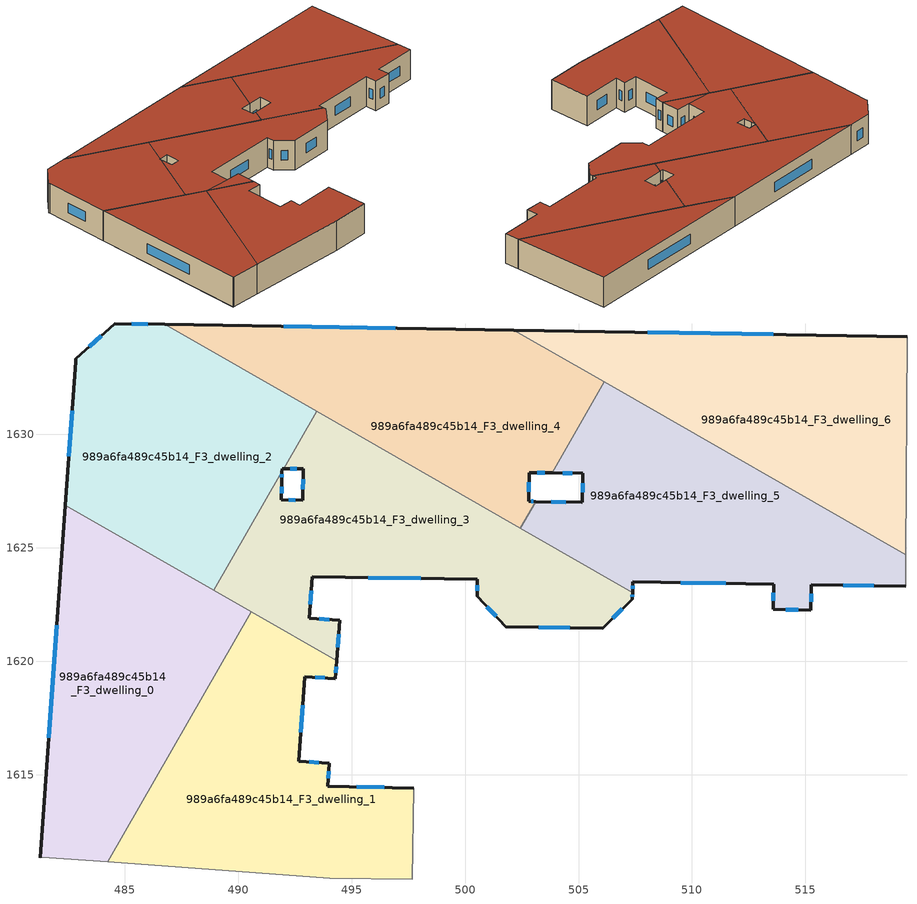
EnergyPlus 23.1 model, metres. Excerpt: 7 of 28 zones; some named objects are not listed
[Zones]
989a6fa489c45b14_F3_dwelling_0
 floor to 989a6fa489c45b14_F2_dwelling_0 (EU_floor_Construction): 488.92,1623.12 484.25,1611.15 481.33,1611.36 481.26,1611.34 482.38,1626.88 z9; 490.58,1622.17 484.25,1611.15 488.92,1623.12 z9
 wall outside (EU_wall_Construction): 482.38,1626.88 481.26,1611.34 z9:12
 wall adiabatic (EU_wall_Construction): 481.26,1611.34 481.33,1611.36 484.25,1611.15 z9:12
 wall to 989a6fa489c45b14_F3_dwelling_1 (EU_wall_Construction): 484.25,1611.15 490.58,1622.17 z9:12
 wall to 989a6fa489c45b14_F3_dwelling_2 (EU_wall_Construction): 488.92,1623.13 482.38,1626.88 z9:12
 wall to 989a6fa489c45b14_F3_dwelling_3 (EU_wall_Construction): 490.58,1622.17 488.92,1623.13 z9:12
 window (EU_Window_Construction): 482,1621.59 481.64,1616.63 z10.02:10.98
 roof outside (EU_roof_Construction): 484.25,1611.15 490.58,1622.17 482.38,1626.88 481.26,1611.34 481.33,1611.36 z12
989a6fa489c45b14_F3_dwelling_1
 floor to 989a6fa489c45b14_F2_dwelling_1 (EU_floor_Construction): 494.34,1620.02 494.28,1619.23 492.94,1619.33 492.66,1615.59 494.01,1615.49 493.94,1614.49 497.74,1614.41 497.67,1610.38 494.04,1610.43 484.25,1611.15 490.58,1622.17 z9
 wall outside (EU_wall_Construction): 497.74,1614.41 493.94,1614.49 494.01,1615.49 492.66,1615.59 492.94,1619.33 494.28,1619.23 494.34,1620.02 z9:12
 wall adiabatic (EU_wall_Construction): 484.25,1611.15 494.04,1610.43 497.67,1610.38 497.74,1614.41 z9:12
 wall to 989a6fa489c45b14_F3_dwelling_3 (EU_wall_Construction): 494.34,1620.02 490.58,1622.17 z9:12
 window (EU_Window_Construction): 493.39,1619.29 493.82,1619.26 / 492.76,1616.86 492.84,1618.05 / 493.55,1615.53 493.12,1615.56 / 493.96,1614.83 493.99,1615.15 / 496.44,1614.44 495.23,1614.46 / 494.3,1619.5 494.32,1619.75 z10.02:10.98
 roof outside (EU_roof_Construction): 497.67,1610.38 497.74,1614.41 493.94,1614.49 494.01,1615.49 492.66,1615.59 492.94,1619.33 494.28,1619.23 494.34,1620.02 490.58,1622.17 484.25,1611.15 494.04,1610.43 z12
989a6fa489c45b14_F3_dwelling_2
 floor to 989a6fa489c45b14_F2_dwelling_2 (EU_floor_Construction): 493.45,1631.02 492,1628.5 491.93,1628.5 491.92,1628.36 488.92,1623.13 482.38,1626.88 482.83,1633.21 482.84,1633.34 484.55,1634.89 486.77,1634.85 z9
 wall outside (EU_wall_Construction): 486.77,1634.85 484.55,1634.89 482.84,1633.34 482.83,1633.21 482.38,1626.88 / 491.93,1628.36 491.93,1628.5 492,1628.5 z9:12
 wall to 989a6fa489c45b14_F3_dwelling_3 (EU_wall_Construction): 492,1628.5 493.45,1631.02 / 488.92,1623.12 491.93,1628.36 z9:12
 wall to 989a6fa489c45b14_F3_dwelling_4 (EU_wall_Construction): 493.45,1631.02 486.77,1634.85 z9:12
 window (EU_Window_Construction): 483.97,1634.36 483.42,1633.87 / 486.01,1634.86 485.3,1634.87 / 482.68,1631.05 482.53,1629.03 z10.02:10.98
 roof outside (EU_roof_Construction): 488.92,1623.13 491.92,1628.36 491.93,1628.5 492,1628.5 493.45,1631.02 486.77,1634.85 484.55,1634.89 482.84,1633.34 482.83,1633.21 482.38,1626.88 z12
989a6fa489c45b14_F3_dwelling_3
 floor to 989a6fa489c45b14_F2_dwelling_3 (EU_floor_Construction): 494.46,1621.8 494.34,1620.02 490.58,1622.17 493.12,1621.9 z9; 507.38,1623.03 507.38,1622.74 506.06,1621.46 501.8,1621.53 500.53,1622.86 500.53,1623.61 493.25,1623.73 493.12,1621.9 490.58,1622.17 488.92,1623.13 491.92,1628.36 491.92,1628 491.9,1627.12 492.84,1627.1 492.87,1628.48 492,1628.5 493.45,1631.02 z9
 wall outside (EU_wall_Construction): 494.34,1620.02 494.46,1621.8 493.12,1621.9 493.25,1623.73 500.53,1623.61 500.53,1622.86 501.8,1621.53 506.06,1621.46 507.38,1622.74 507.38,1623.03 / 492,1628.5 492.87,1628.48 492.84,1627.1 491.9,1627.12 491.92,1628 491.93,1628.36 z9:12
 wall to 989a6fa489c45b14_F3_dwelling_5 (EU_wall_Construction): 507.38,1623.03 502.44,1625.86 z9:12
 wall to 989a6fa489c45b14_F3_dwelling_4 (EU_wall_Construction): 502.44,1625.86 493.45,1631.02 z9:12
 window (EU_Window_Construction): 493.17,1622.52 493.21,1623.11 / 494.01,1621.83 493.58,1621.86 / 494.38,1620.63 494.42,1621.19 / 491.92,1628.12 491.92,1628.24 / 491.91,1627.42 491.91,1627.7 / 492.52,1627.11 492.22,1627.11 / 492.86,1628.01 492.85,1627.57 / 492.3,1628.49 492.57,1628.49 / 507.38,1622.83 507.38,1622.93 / 506.51,1621.9 506.93,1622.3 / 503.25,1621.51 504.61,1621.49 / 500.96,1622.4 501.36,1621.98 / 500.53,1623.35 500.53,1623.11 / 495.73,1623.69 498.05,1623.65 z10.02:10.98
 roof outside (EU_roof_Construction): 507.38,1622.74 507.38,1623.03 493.45,1631.02 492,1628.5 492.87,1628.48 492.84,1627.1 491.9,1627.12 491.92,1628 491.93,1628.36 488.92,1623.13 490.58,1622.17 493.12,1621.9 493.25,1623.73 500.53,1623.61 500.53,1622.86 501.8,1621.53 506.06,1621.46 z12; 494.34,1620.02 494.46,1621.8 493.12,1621.9 490.58,1622.17 z12
989a6fa489c45b14_F3_dwelling_4
 floor to 989a6fa489c45b14_F2_dwelling_4 (EU_floor_Construction): 506.14,1632.31 503.83,1628.3 502.86,1628.31 502.82,1628.32 502.8,1627.04 503.11,1627.04 502.44,1625.86 486.77,1634.85 502.15,1634.6 z9
 wall outside (EU_wall_Construction): 503.11,1627.04 502.8,1627.04 502.82,1628.32 502.86,1628.31 503.83,1628.3 / 502.15,1634.6 486.77,1634.85 z9:12
 wall to 989a6fa489c45b14_F3_dwelling_5 (EU_wall_Construction): 503.83,1628.3 506.14,1632.31 / 502.44,1625.86 503.11,1627.04 z9:12
 wall to 989a6fa489c45b14_F3_dwelling_6 (EU_wall_Construction): 506.14,1632.31 502.15,1634.6 z9:12
 window (EU_Window_Construction): 503.19,1628.31 503.5,1628.3 / 502.81,1627.48 502.81,1627.88 / 503.01,1627.04 502.91,1627.04 / 496.92,1634.68 492,1634.76 z10.02:10.98
 roof outside (EU_roof_Construction): 503.11,1627.04 502.8,1627.04 502.82,1628.32 502.86,1628.31 503.83,1628.3 506.14,1632.31 502.15,1634.6 486.77,1634.85 502.44,1625.86 z12
989a6fa489c45b14_F3_dwelling_5
 floor to 989a6fa489c45b14_F2_dwelling_5 (EU_floor_Construction): 519.43,1624.69 519.42,1623.29 515.26,1623.36 515.24,1622.25 513.58,1622.28 513.6,1623.39 507.39,1623.5 507.38,1623.03 502.44,1625.86 503.11,1627.04 505.13,1627.01 505.17,1627.01 505.19,1628.28 503.83,1628.3 506.14,1632.31 z9
 wall outside (EU_wall_Construction): 507.38,1623.03 507.39,1623.5 513.6,1623.39 513.58,1622.28 515.24,1622.25 515.26,1623.36 519.43,1623.29 / 503.83,1628.3 505.19,1628.28 505.17,1627.01 505.14,1627.01 503.11,1627.04 z9:12
 wall adiabatic (EU_wall_Construction): 519.43,1623.29 519.43,1624.69 z9:12
 wall to 989a6fa489c45b14_F3_dwelling_6 (EU_wall_Construction): 519.43,1624.69 506.14,1632.31 z9:12
 window (EU_Window_Construction): 515.25,1622.63 515.26,1622.98 / 514.15,1622.27 514.68,1622.26 / 513.6,1623.02 513.59,1622.66 / 509.51,1623.46 511.49,1623.43 / 507.39,1623.19 507.39,1623.34 / 504.45,1627.02 503.8,1627.03 / 505.18,1627.84 505.18,1627.44 / 504.3,1628.29 504.73,1628.28 / 516.68,1623.34 518.01,1623.32 z10.02:10.98
 roof outside (EU_roof_Construction): 519.42,1623.29 519.43,1624.69 506.14,1632.31 503.83,1628.3 505.19,1628.28 505.17,1627.01 505.13,1627.01 503.11,1627.04 502.44,1625.86 507.38,1623.03 507.39,1623.5 513.6,1623.39 513.58,1622.28 515.24,1622.25 515.26,1623.36 z12
989a6fa489c45b14_F3_dwelling_6
 floor to 989a6fa489c45b14_F2_dwelling_6 (EU_floor_Construction): 519.48,1634.31 519.43,1624.69 502.15,1634.6 z9
 wall outside (EU_wall_Construction): 519.48,1634.31 502.15,1634.6 z9:12
 wall adiabatic (EU_wall_Construction): 519.43,1624.69 519.48,1634.31 z9:12
 window (EU_Window_Construction): 513.59,1634.41 508.05,1634.5 z10.02:10.98
 roof outside (EU_roof_Construction): 519.43,1624.69 519.48,1634.31 502.15,1634.6 z12
[Building]
EU S2 Campaign: North Axis=0; Terrain=City; Solar Distribution=FullExterior
[Site:Location]
Vienna: Latitude=48; Longitude=16.5; Time Zone=1; Elevation=183
[SizingPeriod:WeatherFileDays]
AnnualSizingPeriod: Begin Month=1; Begin Day of Month=1; End Month=12; End Day of Month=31; Day of Week for Start Day=Monday; Use Weather File Daylight Saving Period=No; Use Weather File Rain and Snow Indicators=No
[MATERIAL]
EU_InternalMass_Material: Roughness=MediumRough; Thickness=0.1; Conductivity=1; Density=1800; Specific Heat=900; Thermal Absorptance=0.9; Solar Absorptance=0.7; Visible Absorptance=0.7
[MATERIAL:NOMASS] Roughness=MediumRough; Thermal Absorptance=0.9; Solar Absorptance=0.7; Visible Absorptance=0.7
Name | Thermal Resistance
EU_wall_NoMass | 0.942466
EU_roof_NoMass | 0.551687
EU_floor_NoMass | 0.66527
[WINDOWMATERIAL:SIMPLEGLAZINGSYSTEM]
EU_Window_SimpleGlazing: UFactor=2.03367; Solar Heat Gain Coefficient=0.65; Visible Transmittance=0.65
[CONSTRUCTION]
EU_wall_Construction: EU_wall_NoMass
EU_roof_Construction: EU_roof_NoMass
EU_floor_Construction: EU_floor_NoMass
EU_Window_Construction: EU_Window_SimpleGlazing
EU_InternalMass_Construction: EU_InternalMass_Material
[ZONE] Type=1; Multiplier=1; Ceiling Height=autocalculate; Floor Area=autocalculate; Part of Total Floor Area=Yes
Name | Volume
989a6fa489c45b14_F3_dwelling_0 | 250.221
989a6fa489c45b14_F3_dwelling_1 | 250.262
989a6fa489c45b14_F3_dwelling_2 | 250.261
989a6fa489c45b14_F3_dwelling_3; 989a6fa489c45b14_F3_dwelling_6 | 250.26
989a6fa489c45b14_F3_dwelling_4 | 250.219
989a6fa489c45b14_F3_dwelling_5 | 250.237
[INTERNALMASS] Construction=EU_InternalMass_Construction
Name | Zone or ZoneList | Surface Area
989a6fa489c45b14_F3_dwelling_0_EU_InternalMass | 989a6fa489c45b14_F3_dwelling_0 | 83.4107
989a6fa489c45b14_F3_dwelling_1_EU_InternalMass | 989a6fa489c45b14_F3_dwelling_1 | 83.4206
989a6fa489c45b14_F3_dwelling_2_EU_InternalMass | 989a6fa489c45b14_F3_dwelling_2 | 83.4221
989a6fa489c45b14_F3_dwelling_3_EU_InternalMass | 989a6fa489c45b14_F3_dwelling_3 | 83.4199
989a6fa489c45b14_F3_dwelling_4_EU_InternalMass | 989a6fa489c45b14_F3_dwelling_4 | 83.4028
989a6fa489c45b14_F3_dwelling_5_EU_InternalMass | 989a6fa489c45b14_F3_dwelling_5 | 83.4132
989a6fa489c45b14_F3_dwelling_6_EU_InternalMass | 989a6fa489c45b14_F3_dwelling_6 | 83.4204
[OTHEREQUIPMENT] Fuel Type=Electricity; Design Level Calculation Method=Watts/Area; Power per Zone Floor Area=1; Fraction Latent=0; Fraction Radiant=0; Fraction Lost=0; Carbon Dioxide Generation Rate=0; EndUse Subcategory=EU_Step8_InternalGains
Name | Zone or ZoneList or Space or SpaceList | Schedule
EU_Step8_InternalGain_989a6fa489c45b14_F3_dwelling_0_f000 | 989a6fa489c45b14_F3_dwelling_0 | EU_Step8_GainSchedule_989a6fa489c45b14_F3_dwelling_0_f000
EU_Step8_InternalGain_989a6fa489c45b14_F3_dwelling_1_f000 | 989a6fa489c45b14_F3_dwelling_1 | EU_Step8_GainSchedule_989a6fa489c45b14_F3_dwelling_1_f000
EU_Step8_InternalGain_989a6fa489c45b14_F3_dwelling_2_f000 | 989a6fa489c45b14_F3_dwelling_2 | EU_Step8_GainSchedule_989a6fa489c45b14_F3_dwelling_2_f000
EU_Step8_InternalGain_989a6fa489c45b14_F3_dwelling_3_f000 | 989a6fa489c45b14_F3_dwelling_3 | EU_Step8_GainSchedule_989a6fa489c45b14_F3_dwelling_3_f000
EU_Step8_InternalGain_989a6fa489c45b14_F3_dwelling_4_f000 | 989a6fa489c45b14_F3_dwelling_4 | EU_Step8_GainSchedule_989a6fa489c45b14_F3_dwelling_4_f000
EU_Step8_InternalGain_989a6fa489c45b14_F3_dwelling_5_f000 | 989a6fa489c45b14_F3_dwelling_5 | EU_Step8_GainSchedule_989a6fa489c45b14_F3_dwelling_5_f000
EU_Step8_InternalGain_989a6fa489c45b14_F3_dwelling_6_f000 | 989a6fa489c45b14_F3_dwelling_6 | EU_Step8_GainSchedule_989a6fa489c45b14_F3_dwelling_6_f000
[ZONEVENTILATION:DESIGNFLOWRATE] Schedule=EU_AlwaysOn; Design Flow Rate Calculation Method=AirChanges/Hour; Air Changes per Hour=0.530523; Ventilation Type=Natural; Fan Pressure Rise=0; Fan Total Efficiency=1; Constant Term Coefficient=1; Temperature Term Coefficient=0; Velocity Term Coefficient=0; Velocity Squared Term Coefficient=0; Minimum Indoor Temperature=-100; Maximum Indoor Temperature=100; Delta Temperature=-100; Minimum Outdoor Temperature=-100; Maximum Outdoor Temperature=100; Maximum Wind Speed=40
Name | Zone or ZoneList or Space or SpaceList
EU_ConstantAir_989a6fa489c45b14_F3_dwelling_0 | 989a6fa489c45b14_F3_dwelling_0
EU_ConstantAir_989a6fa489c45b14_F3_dwelling_1 | 989a6fa489c45b14_F3_dwelling_1
EU_ConstantAir_989a6fa489c45b14_F3_dwelling_2 | 989a6fa489c45b14_F3_dwelling_2
EU_ConstantAir_989a6fa489c45b14_F3_dwelling_3 | 989a6fa489c45b14_F3_dwelling_3
EU_ConstantAir_989a6fa489c45b14_F3_dwelling_4 | 989a6fa489c45b14_F3_dwelling_4
EU_ConstantAir_989a6fa489c45b14_F3_dwelling_5 | 989a6fa489c45b14_F3_dwelling_5
EU_ConstantAir_989a6fa489c45b14_F3_dwelling_6 | 989a6fa489c45b14_F3_dwelling_6
[HVACTEMPLATE:ZONE:IDEALLOADSAIRSYSTEM] System Availability Schedule=EU_AlwaysOn; Maximum Heating Supply Air Temperature=50; Minimum Cooling Supply Air Temperature=13; Maximum Heating Supply Air Humidity Ratio=0.0156; Minimum Cooling Supply Air Humidity Ratio=0.0077; Heating Limit=NoLimit; Cooling Limit=NoLimit; Heating Availability Schedule=EU_AlwaysOn; Cooling Availability Schedule=EU_CoolingOff; Dehumidification Control Type=ConstantSensibleHeatRatio; Cooling Sensible Heat Ratio=0.7; Dehumidification Setpoint=60; Humidification Control Type=None; Humidification Setpoint=30; Outdoor Air Method=None; Outdoor Air Flow Rate per Person=0.00944; Outdoor Air Flow Rate per Zone Floor Area=0; Outdoor Air Flow Rate per Zone=0; Demand Controlled Ventilation Type=None; Outdoor Air Economizer Type=NoEconomizer; Heat Recovery Type=None; Sensible Heat Recovery Effectiveness=0.7; Latent Heat Recovery Effectiveness=0.65
Name | Template Thermostat
989a6fa489c45b14_F3_dwelling_0 | EU_HeatOnly_989a6fa489c45b14_F3_dwelling_0
989a6fa489c45b14_F3_dwelling_1 | EU_HeatOnly_989a6fa489c45b14_F3_dwelling_1
989a6fa489c45b14_F3_dwelling_2 | EU_HeatOnly_989a6fa489c45b14_F3_dwelling_2
989a6fa489c45b14_F3_dwelling_3 | EU_HeatOnly_989a6fa489c45b14_F3_dwelling_3
989a6fa489c45b14_F3_dwelling_4 | EU_HeatOnly_989a6fa489c45b14_F3_dwelling_4
989a6fa489c45b14_F3_dwelling_5 | EU_HeatOnly_989a6fa489c45b14_F3_dwelling_5
989a6fa489c45b14_F3_dwelling_6 | EU_HeatOnly_989a6fa489c45b14_F3_dwelling_6
[SIZING:ZONE] Zone Cooling Design Supply Air Temperature Input Method=SupplyAirTemperature; Zone Cooling Design Supply Air Temperature=13; Zone Heating Design Supply Air Temperature Input Method=SupplyAirTemperature; Zone Heating Design Supply Air Temperature=50; Zone Cooling Design Supply Air Humidity Ratio=0.008; Zone Heating Design Supply Air Humidity Ratio=0.008; Cooling Design Air Flow Method=DesignDay; Cooling Design Air Flow Rate=0; Cooling Minimum Air Flow per Zone Floor Area=0.000762; Cooling Minimum Air Flow=0; Cooling Minimum Air Flow Fraction=0.2; Heating Design Air Flow Method=DesignDay; Heating Design Air Flow Rate=0; Heating Maximum Air Flow per Zone Floor Area=0.002032; Heating Maximum Air Flow=0.141576; Heating Maximum Air Flow Fraction=0.3; Account for Dedicated Outdoor Air System=No; Dedicated Outdoor Air System Control Strategy=NeutralSupplyAir; Dedicated Outdoor Air Low Setpoint Temperature for Design=autosize; Dedicated Outdoor Air High Setpoint Temperature for Design=autosize; Zone Load Sizing Method=Sensible Load Only No Latent Load; Zone Latent Cooling Design Supply Air Humidity Ratio Input Method=HumidityRatioDifference; Zone Cooling Design Supply Air Humidity Ratio Difference=0.005; Zone Latent Heating Design Supply Air Humidity Ratio Input Method=HumidityRatioDifference; Zone Humidification Design Supply Air Humidity Ratio Difference=0.005
989a6fa489c45b14_F3_dwelling_0; 989a6fa489c45b14_F3_dwelling_1; 989a6fa489c45b14_F3_dwelling_2; 989a6fa489c45b14_F3_dwelling_3; 989a6fa489c45b14_F3_dwelling_4; 989a6fa489c45b14_F3_dwelling_5; 989a6fa489c45b14_F3_dwelling_6
[SCHEDULE:CONSTANT]
Name | Hourly Value
EU_AlwaysOn | 1
EU_CoolingOff | 0
[SCHEDULE:FILE] Column Number=1; Rows to Skip at Top=0; Number of Hours of Data=8760; Column Separator=Comma; Interpolate to Timestep=No; Minutes per Item=60; Adjust Schedule for Daylight Savings=Yes
Name | File
EU_Step8_GainSchedule_989a6fa489c45b14_F3_dwelling_0_f000 | ../../schedules/989a6fa489c45b14/989a6fa489c45b14_F3_dwelling_0_f000_gain.csv
EU_Step8_GainSchedule_989a6fa489c45b14_F3_dwelling_1_f000 | ../../schedules/989a6fa489c45b14/989a6fa489c45b14_F3_dwelling_1_f000_gain.csv
EU_Step8_GainSchedule_989a6fa489c45b14_F3_dwelling_2_f000 | ../../schedules/989a6fa489c45b14/989a6fa489c45b14_F3_dwelling_2_f000_gain.csv
EU_Step8_GainSchedule_989a6fa489c45b14_F3_dwelling_3_f000 | ../../schedules/989a6fa489c45b14/989a6fa489c45b14_F3_dwelling_3_f000_gain.csv
EU_Step8_GainSchedule_989a6fa489c45b14_F3_dwelling_4_f000 | ../../schedules/989a6fa489c45b14/989a6fa489c45b14_F3_dwelling_4_f000_gain.csv
EU_Step8_GainSchedule_989a6fa489c45b14_F3_dwelling_5_f000 | ../../schedules/989a6fa489c45b14/989a6fa489c45b14_F3_dwelling_5_f000_gain.csv
EU_Step8_GainSchedule_989a6fa489c45b14_F3_dwelling_6_f000 | ../../schedules/989a6fa489c45b14/989a6fa489c45b14_F3_dwelling_6_f000_gain.csv
